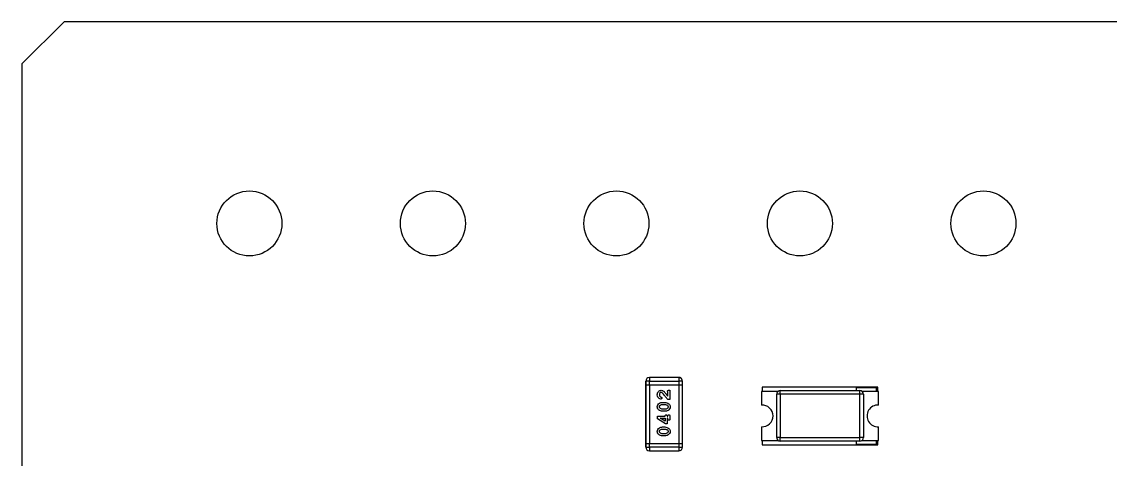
# Model space of a CAD drawing. Header units: millimetres. Extents: x 10 to 419, y 5 to 292.
# Drawn here: x 288.83 to 303.9, y 193.48 to 199.54 of the extents above; entities that cross this region are included whole.
import ezdxf

# ---------------------------------------------------------------- set-up
doc = ezdxf.new("R2010")
doc.units = ezdxf.units.MM

msp = doc.modelspace()

# ---------------------------------------------------------------- linework, layer by layer
at = {"color": 7, "linetype": 'Continuous', "lineweight": 25}
for p, q in [((289.419, 199.543), (288.834, 198.959)), ((341.209, 199.543), (289.419, 199.543)), ((288.834, 198.959), (288.834, 179.172)), ((297.521, 194.564), (297.47, 194.564)), ((297.47, 194.564), (297.47, 194.513)), ((297.47, 194.513), (297.47, 194.564)), ((297.47, 194.513), (297.521, 194.513)), ((297.47, 194.513), (297.47, 193.701)), ((297.47, 193.701), (297.47, 194.513)), ((297.521, 194.615), (297.521, 194.564)), ((297.928, 194.615), (297.521, 194.615)), ((297.521, 194.564), (297.928, 194.564)), ((297.521, 194.513), (297.521, 194.564)), ((297.521, 194.513), (297.928, 194.513)), ((297.521, 194.513), (297.521, 193.701)), ((297.928, 194.615), (297.928, 194.564)), ((297.928, 194.564), (297.928, 194.513)), ((297.978, 194.564), (297.928, 194.564)), ((297.928, 194.513), (297.978, 194.513)), ((297.928, 194.513), (297.928, 193.701)), ((297.978, 194.513), (297.978, 194.564)), ((297.978, 193.701), (297.978, 194.513)), ((297.777, 194.354), (297.777, 194.414)), ((297.792, 194.437), (297.806, 194.437)), ((297.806, 194.437), (297.806, 194.309)), ((299.303, 194.422), (299.073, 194.422)), ((299.073, 194.422), (299.073, 194.232)), ((299.083, 194.482), (299.083, 194.422)), ((300.683, 194.482), (299.083, 194.482)), ((299.283, 193.782), (299.283, 194.382)), ((299.333, 194.382), (299.283, 194.382)), ((299.333, 194.382), (299.333, 194.432)), ((299.333, 194.432), (300.433, 194.432)), ((299.333, 194.382), (299.333, 193.782)), ((300.433, 194.382), (299.333, 194.382)), ((300.383, 194.472), (300.383, 194.432)), ((300.663, 194.472), (300.383, 194.472)), ((300.433, 194.382), (300.433, 194.432)), ((300.433, 193.782), (300.433, 194.382)), ((300.483, 194.382), (300.433, 194.382)), ((300.693, 194.422), (300.463, 194.422)), ((300.483, 194.382), (300.483, 193.782)), ((300.663, 194.422), (300.663, 194.472)), ((300.683, 194.422), (300.683, 194.482)), ((300.693, 194.232), (300.693, 194.422)), ((297.704, 194.27), (297.734, 194.27)), ((297.705, 194.241), (297.733, 194.241)), ((297.806, 194.309), (297.774, 194.309)), ((297.633, 194.04), (297.633, 194.078)), ((297.633, 194.078), (297.737, 194.078)), ((297.672, 194.049), (297.737, 194.049)), ((297.737, 194.01), (297.672, 194.049)), ((297.734, 194.146), (297.704, 194.146)), ((297.733, 194.175), (297.705, 194.175)), ((297.737, 194.049), (297.737, 194.01)), ((297.766, 194.078), (297.777, 194.078)), ((297.777, 194.049), (297.766, 194.049)), ((297.766, 194.049), (297.766, 193.973)), ((297.777, 194.039), (297.777, 194.049)), ((297.806, 194.078), (297.806, 194.039)), ((297.742, 193.973), (297.633, 194.04)), ((297.704, 193.929), (297.734, 193.929)), ((297.705, 193.9), (297.733, 193.9)), ((297.766, 193.973), (297.742, 193.973)), ((299.073, 193.932), (299.073, 193.742)), ((300.693, 193.742), (300.693, 193.932)), ((297.734, 193.806), (297.704, 193.806)), ((297.733, 193.834), (297.705, 193.834)), ((299.073, 193.742), (299.303, 193.742)), ((299.083, 193.742), (299.083, 193.682)), ((299.333, 193.782), (299.283, 193.782)), ((299.333, 193.732), (299.333, 193.782)), ((299.333, 193.782), (300.433, 193.782)), ((300.483, 193.782), (300.433, 193.782)), ((300.433, 193.732), (300.433, 193.782)), ((300.463, 193.742), (300.693, 193.742)), ((300.663, 193.692), (300.663, 193.742)), ((300.683, 193.682), (300.683, 193.742)), ((297.47, 193.701), (297.47, 193.65)), ((297.47, 193.701), (297.521, 193.701)), ((297.47, 193.65), (297.47, 193.701)), ((297.47, 193.65), (297.521, 193.65)), ((297.521, 193.65), (297.521, 193.701)), ((297.521, 193.701), (297.928, 193.701)), ((297.521, 193.65), (297.521, 193.599)), ((297.928, 193.65), (297.521, 193.65)), ((297.521, 193.599), (297.928, 193.599)), ((297.928, 193.701), (297.928, 193.65)), ((297.928, 193.701), (297.978, 193.701)), ((297.928, 193.65), (297.928, 193.599)), ((297.928, 193.65), (297.978, 193.65)), ((297.978, 193.65), (297.978, 193.701)), ((299.083, 193.682), (300.683, 193.682)), ((300.433, 193.732), (299.333, 193.732)), ((300.383, 193.732), (300.383, 193.692)), ((300.383, 193.692), (300.663, 193.692))]:
    msp.add_line(p, q, dxfattribs=at)
for centre in [(291.984, 196.749), (294.524, 196.749), (297.064, 196.749), (299.604, 196.749), (302.144, 196.749)]:
    msp.add_circle(centre, 0.45, dxfattribs=at)
for centre, radius, start, end in [((297.521, 194.564), 0.0508, 90, 180), ((297.521, 194.564), 0.0508, 90, 180), ((297.928, 194.564), 0.0508, 0, 90), ((299.333, 194.382), 0.05, 90, 180), ((300.433, 194.382), 0.05, 0, 90), ((299.083, 194.082), 0.15, 0, 93.8226), ((300.683, 194.082), 0.15, 86.1775, 273.8226), ((299.083, 194.082), 0.15, 266.1775, 0), ((299.333, 193.782), 0.05, 180, 270), ((300.433, 193.782), 0.05, 270, 0), ((297.521, 193.65), 0.0508, 180, 270), ((297.521, 193.65), 0.0508, 180, 270), ((297.928, 193.65), 0.0508, 270, 0)]:
    msp.add_arc(centre, radius, start, end, dxfattribs=at)
for points, knots in [([(297.975, 194.583), (297.975, 194.583), (297.973, 194.587), (297.969, 194.593), (297.963, 194.601), (297.954, 194.608), (297.945, 194.612), (297.936, 194.615), (297.93, 194.615), (297.928, 194.615)], [0, 0, 0, 0, 0.017775, 0.191787, 0.36605, 0.537057, 0.701169, 0.855769, 1, 1, 1, 1]), ([(297.63, 194.376), (297.631, 194.385), (297.632, 194.402), (297.646, 194.422), (297.664, 194.435), (297.678, 194.437), (297.685, 194.437)], [0, 0, 0, 0, 0.2802887, 0.5598365, 0.7799445, 1, 1, 1, 1]), ([(297.679, 194.314), (297.671, 194.316), (297.655, 194.321), (297.635, 194.343), (297.632, 194.364), (297.63, 194.376)], [0, 0, 0, 0, 0.2798135, 0.5606238, 1, 1, 1, 1]), ([(297.683, 194.409), (297.679, 194.408), (297.671, 194.406), (297.661, 194.393), (297.659, 194.383), (297.659, 194.376)], [0, 0, 0, 0, 0.278618, 0.559765, 1, 1, 1, 1]), ([(297.659, 194.376), (297.659, 194.371), (297.66, 194.362), (297.665, 194.355), (297.668, 194.351)], [0, 0, 0, 0, 0.559769, 1, 1, 1, 1]), ([(297.668, 194.351), (297.67, 194.349), (297.674, 194.346), (297.68, 194.344), (297.682, 194.343)], [0, 0, 0, 0, 0.559298, 1, 1, 1, 1]), ([(297.682, 194.343), (297.684, 194.342), (297.687, 194.341), (297.691, 194.338), (297.693, 194.333), (297.693, 194.33), (297.693, 194.329)], [0, 0, 0, 0, 0.280502, 0.559573, 0.77954, 1, 1, 1, 1]), ([(297.699, 194.401), (297.697, 194.403), (297.692, 194.407), (297.686, 194.408), (297.683, 194.409)], [0, 0, 0, 0, 0.560979, 1, 1, 1, 1]), ([(297.685, 194.437), (297.691, 194.437), (297.702, 194.436), (297.714, 194.427), (297.723, 194.419), (297.729, 194.413), (297.732, 194.409)], [0, 0, 0, 0, 0.338889, 0.558801, 0.779364, 1, 1, 1, 1]), ([(297.774, 194.309), (297.766, 194.32), (297.752, 194.337), (297.733, 194.361), (297.717, 194.382), (297.705, 194.394), (297.699, 194.401)], [0, 0, 0, 0, 0.340031, 0.560051, 0.780068, 1, 1, 1, 1]), ([(297.774, 194.309), (297.766, 194.32), (297.752, 194.337), (297.733, 194.361), (297.717, 194.382), (297.705, 194.394), (297.699, 194.401)], [0, 0, 0, 0, 0.340031, 0.560051, 0.780068, 1, 1, 1, 1]), ([(297.732, 194.409), (297.74, 194.399), (297.756, 194.381), (297.77, 194.362), (297.777, 194.354)], [0, 0, 0, 0, 0.559982, 1, 1, 1, 1]), ([(297.771, 194.423), (297.772, 194.425), (297.772, 194.429), (297.775, 194.433), (297.781, 194.437), (297.787, 194.437), (297.792, 194.437)], [0, 0, 0, 0, 0.249198, 0.374789, 0.500587, 1, 1, 1, 1]), ([(297.771, 194.423), (297.772, 194.425), (297.772, 194.429), (297.775, 194.433), (297.781, 194.437), (297.787, 194.437), (297.792, 194.437)], [0, 0, 0, 0, 0.249198, 0.374789, 0.500587, 1, 1, 1, 1]), ([(297.777, 194.414), (297.775, 194.415), (297.773, 194.418), (297.772, 194.421), (297.771, 194.423)], [0, 0, 0, 0, 0.56148, 1, 1, 1, 1]), ([(297.777, 194.414), (297.775, 194.415), (297.773, 194.418), (297.772, 194.421), (297.771, 194.423)], [0, 0, 0, 0, 0.56148, 1, 1, 1, 1]), ([(297.63, 194.208), (297.631, 194.218), (297.633, 194.239), (297.657, 194.256), (297.68, 194.268), (297.696, 194.269), (297.704, 194.27)], [0, 0, 0, 0, 0.278653, 0.558132, 0.779122, 1, 1, 1, 1]), ([(297.63, 194.208), (297.631, 194.218), (297.633, 194.239), (297.657, 194.256), (297.68, 194.268), (297.696, 194.269), (297.704, 194.27)], [0, 0, 0, 0, 0.278653, 0.558132, 0.779122, 1, 1, 1, 1]), ([(297.704, 194.146), (297.694, 194.148), (297.674, 194.15), (297.649, 194.163), (297.632, 194.184), (297.631, 194.2), (297.63, 194.208)], [0, 0, 0, 0, 0.280233, 0.56078, 0.780163, 1, 1, 1, 1]), ([(297.704, 194.146), (297.694, 194.148), (297.674, 194.15), (297.649, 194.163), (297.632, 194.184), (297.631, 194.2), (297.63, 194.208)], [0, 0, 0, 0, 0.280233, 0.56078, 0.780163, 1, 1, 1, 1]), ([(297.659, 194.208), (297.659, 194.212), (297.66, 194.22), (297.665, 194.226), (297.668, 194.228)], [0, 0, 0, 0, 0.559719, 1, 1, 1, 1]), ([(297.668, 194.187), (297.665, 194.191), (297.66, 194.196), (297.659, 194.204), (297.659, 194.208)], [0, 0, 0, 0, 0.558894, 1, 1, 1, 1]), ([(297.668, 194.228), (297.674, 194.232), (297.685, 194.24), (297.699, 194.24), (297.705, 194.241)], [0, 0, 0, 0, 0.559235, 1, 1, 1, 1]), ([(297.693, 194.329), (297.693, 194.327), (297.692, 194.323), (297.688, 194.318), (297.684, 194.315), (297.68, 194.314), (297.679, 194.314)], [0, 0, 0, 0, 0.2795042, 0.559316, 0.7797731, 1, 1, 1, 1]), ([(297.733, 194.241), (297.741, 194.24), (297.754, 194.239), (297.765, 194.232), (297.77, 194.229)], [0, 0, 0, 0, 0.559888, 1, 1, 1, 1]), ([(297.733, 194.241), (297.741, 194.24), (297.754, 194.239), (297.765, 194.232), (297.77, 194.229)], [0, 0, 0, 0, 0.559888, 1, 1, 1, 1]), ([(297.734, 194.27), (297.744, 194.268), (297.764, 194.266), (297.789, 194.253), (297.806, 194.232), (297.807, 194.216), (297.808, 194.208)], [0, 0, 0, 0, 0.280233, 0.560818, 0.780182, 1, 1, 1, 1]), ([(297.808, 194.208), (297.807, 194.198), (297.805, 194.177), (297.781, 194.159), (297.758, 194.148), (297.742, 194.147), (297.734, 194.146)], [0, 0, 0, 0, 0.278665, 0.558122, 0.779114, 1, 1, 1, 1]), ([(297.77, 194.229), (297.773, 194.225), (297.778, 194.22), (297.779, 194.212), (297.779, 194.208)], [0, 0, 0, 0, 0.55887, 1, 1, 1, 1]), ([(297.77, 194.229), (297.773, 194.225), (297.778, 194.22), (297.779, 194.212), (297.779, 194.208)], [0, 0, 0, 0, 0.55887, 1, 1, 1, 1]), ([(297.779, 194.208), (297.779, 194.204), (297.778, 194.196), (297.773, 194.19), (297.771, 194.188)], [0, 0, 0, 0, 0.559767, 1, 1, 1, 1]), ([(297.779, 194.208), (297.779, 194.204), (297.778, 194.196), (297.773, 194.19), (297.771, 194.188)], [0, 0, 0, 0, 0.559767, 1, 1, 1, 1]), ([(297.705, 194.175), (297.697, 194.176), (297.684, 194.177), (297.673, 194.184), (297.668, 194.187)], [0, 0, 0, 0, 0.559873, 1, 1, 1, 1]), ([(297.771, 194.188), (297.764, 194.184), (297.753, 194.176), (297.739, 194.176), (297.733, 194.175)], [0, 0, 0, 0, 0.559159, 1, 1, 1, 1]), ([(297.771, 194.188), (297.764, 194.184), (297.753, 194.176), (297.739, 194.176), (297.733, 194.175)], [0, 0, 0, 0, 0.559159, 1, 1, 1, 1]), ([(297.737, 194.078), (297.738, 194.081), (297.738, 194.086), (297.741, 194.092), (297.746, 194.096), (297.75, 194.096), (297.752, 194.097)], [0, 0, 0, 0, 0.280975, 0.560088, 0.779862, 1, 1, 1, 1]), ([(297.752, 194.097), (297.754, 194.096), (297.759, 194.096), (297.766, 194.089), (297.766, 194.082), (297.766, 194.078)], [0, 0, 0, 0, 0.280064, 0.559335, 1, 1, 1, 1]), ([(297.777, 194.078), (297.777, 194.081), (297.777, 194.086), (297.78, 194.092), (297.785, 194.096), (297.789, 194.096), (297.791, 194.097)], [0, 0, 0, 0, 0.280975, 0.560088, 0.779862, 1, 1, 1, 1]), ([(297.791, 194.097), (297.794, 194.096), (297.799, 194.096), (297.805, 194.089), (297.805, 194.082), (297.806, 194.078)], [0, 0, 0, 0, 0.2800636, 0.5593346, 1, 1, 1, 1]), ([(297.63, 193.867), (297.631, 193.877), (297.633, 193.898), (297.657, 193.916), (297.68, 193.927), (297.696, 193.928), (297.704, 193.929)], [0, 0, 0, 0, 0.278653, 0.558132, 0.779122, 1, 1, 1, 1]), ([(297.63, 193.867), (297.631, 193.877), (297.633, 193.898), (297.657, 193.916), (297.68, 193.927), (297.696, 193.928), (297.704, 193.929)], [0, 0, 0, 0, 0.278653, 0.558132, 0.779122, 1, 1, 1, 1]), ([(297.668, 193.887), (297.674, 193.891), (297.685, 193.899), (297.699, 193.9), (297.705, 193.9)], [0, 0, 0, 0, 0.559235, 1, 1, 1, 1]), ([(297.733, 193.9), (297.741, 193.899), (297.754, 193.898), (297.765, 193.891), (297.77, 193.888)], [0, 0, 0, 0, 0.559888, 1, 1, 1, 1]), ([(297.733, 193.9), (297.741, 193.899), (297.754, 193.898), (297.765, 193.891), (297.77, 193.888)], [0, 0, 0, 0, 0.559888, 1, 1, 1, 1]), ([(297.734, 193.929), (297.744, 193.928), (297.764, 193.925), (297.789, 193.912), (297.806, 193.891), (297.807, 193.875), (297.808, 193.867)], [0, 0, 0, 0, 0.280233, 0.560818, 0.780182, 1, 1, 1, 1]), ([(297.791, 194.021), (297.789, 194.021), (297.784, 194.021), (297.777, 194.028), (297.777, 194.035), (297.777, 194.039)], [0, 0, 0, 0, 0.280041, 0.559337, 1, 1, 1, 1]), ([(297.806, 194.039), (297.805, 194.036), (297.805, 194.031), (297.802, 194.025), (297.797, 194.021), (297.793, 194.021), (297.791, 194.021)], [0, 0, 0, 0, 0.280947, 0.560058, 0.77987, 1, 1, 1, 1]), ([(297.704, 193.806), (297.694, 193.807), (297.674, 193.809), (297.649, 193.823), (297.632, 193.843), (297.631, 193.859), (297.63, 193.867)], [0, 0, 0, 0, 0.2802329, 0.5607804, 0.7801634, 1, 1, 1, 1]), ([(297.704, 193.806), (297.694, 193.807), (297.674, 193.809), (297.649, 193.823), (297.632, 193.843), (297.631, 193.859), (297.63, 193.867)], [0, 0, 0, 0, 0.280233, 0.56078, 0.780163, 1, 1, 1, 1]), ([(297.659, 193.867), (297.659, 193.871), (297.66, 193.879), (297.665, 193.885), (297.668, 193.887)], [0, 0, 0, 0, 0.5597193, 1, 1, 1, 1]), ([(297.668, 193.846), (297.665, 193.85), (297.66, 193.856), (297.659, 193.864), (297.659, 193.867)], [0, 0, 0, 0, 0.5588939, 1, 1, 1, 1]), ([(297.705, 193.834), (297.697, 193.835), (297.684, 193.836), (297.673, 193.843), (297.668, 193.846)], [0, 0, 0, 0, 0.559873, 1, 1, 1, 1]), ([(297.771, 193.847), (297.764, 193.843), (297.753, 193.836), (297.739, 193.835), (297.733, 193.834)], [0, 0, 0, 0, 0.559159, 1, 1, 1, 1]), ([(297.771, 193.847), (297.764, 193.843), (297.753, 193.836), (297.739, 193.835), (297.733, 193.834)], [0, 0, 0, 0, 0.559159, 1, 1, 1, 1]), ([(297.808, 193.867), (297.807, 193.857), (297.805, 193.836), (297.781, 193.819), (297.758, 193.807), (297.742, 193.806), (297.734, 193.806)], [0, 0, 0, 0, 0.278665, 0.558122, 0.779114, 1, 1, 1, 1]), ([(297.77, 193.888), (297.773, 193.885), (297.778, 193.879), (297.779, 193.871), (297.779, 193.867)], [0, 0, 0, 0, 0.5588701, 1, 1, 1, 1]), ([(297.77, 193.888), (297.773, 193.885), (297.778, 193.879), (297.779, 193.871), (297.779, 193.867)], [0, 0, 0, 0, 0.55887, 1, 1, 1, 1]), ([(297.779, 193.867), (297.779, 193.863), (297.778, 193.855), (297.773, 193.85), (297.771, 193.847)], [0, 0, 0, 0, 0.559767, 1, 1, 1, 1]), ([(297.779, 193.867), (297.779, 193.863), (297.778, 193.855), (297.773, 193.85), (297.771, 193.847)], [0, 0, 0, 0, 0.5597673, 1, 1, 1, 1])]:
    msp.add_open_spline(points, degree=3, knots=knots, dxfattribs=at)

doc.saveas('drawing.dxf')
